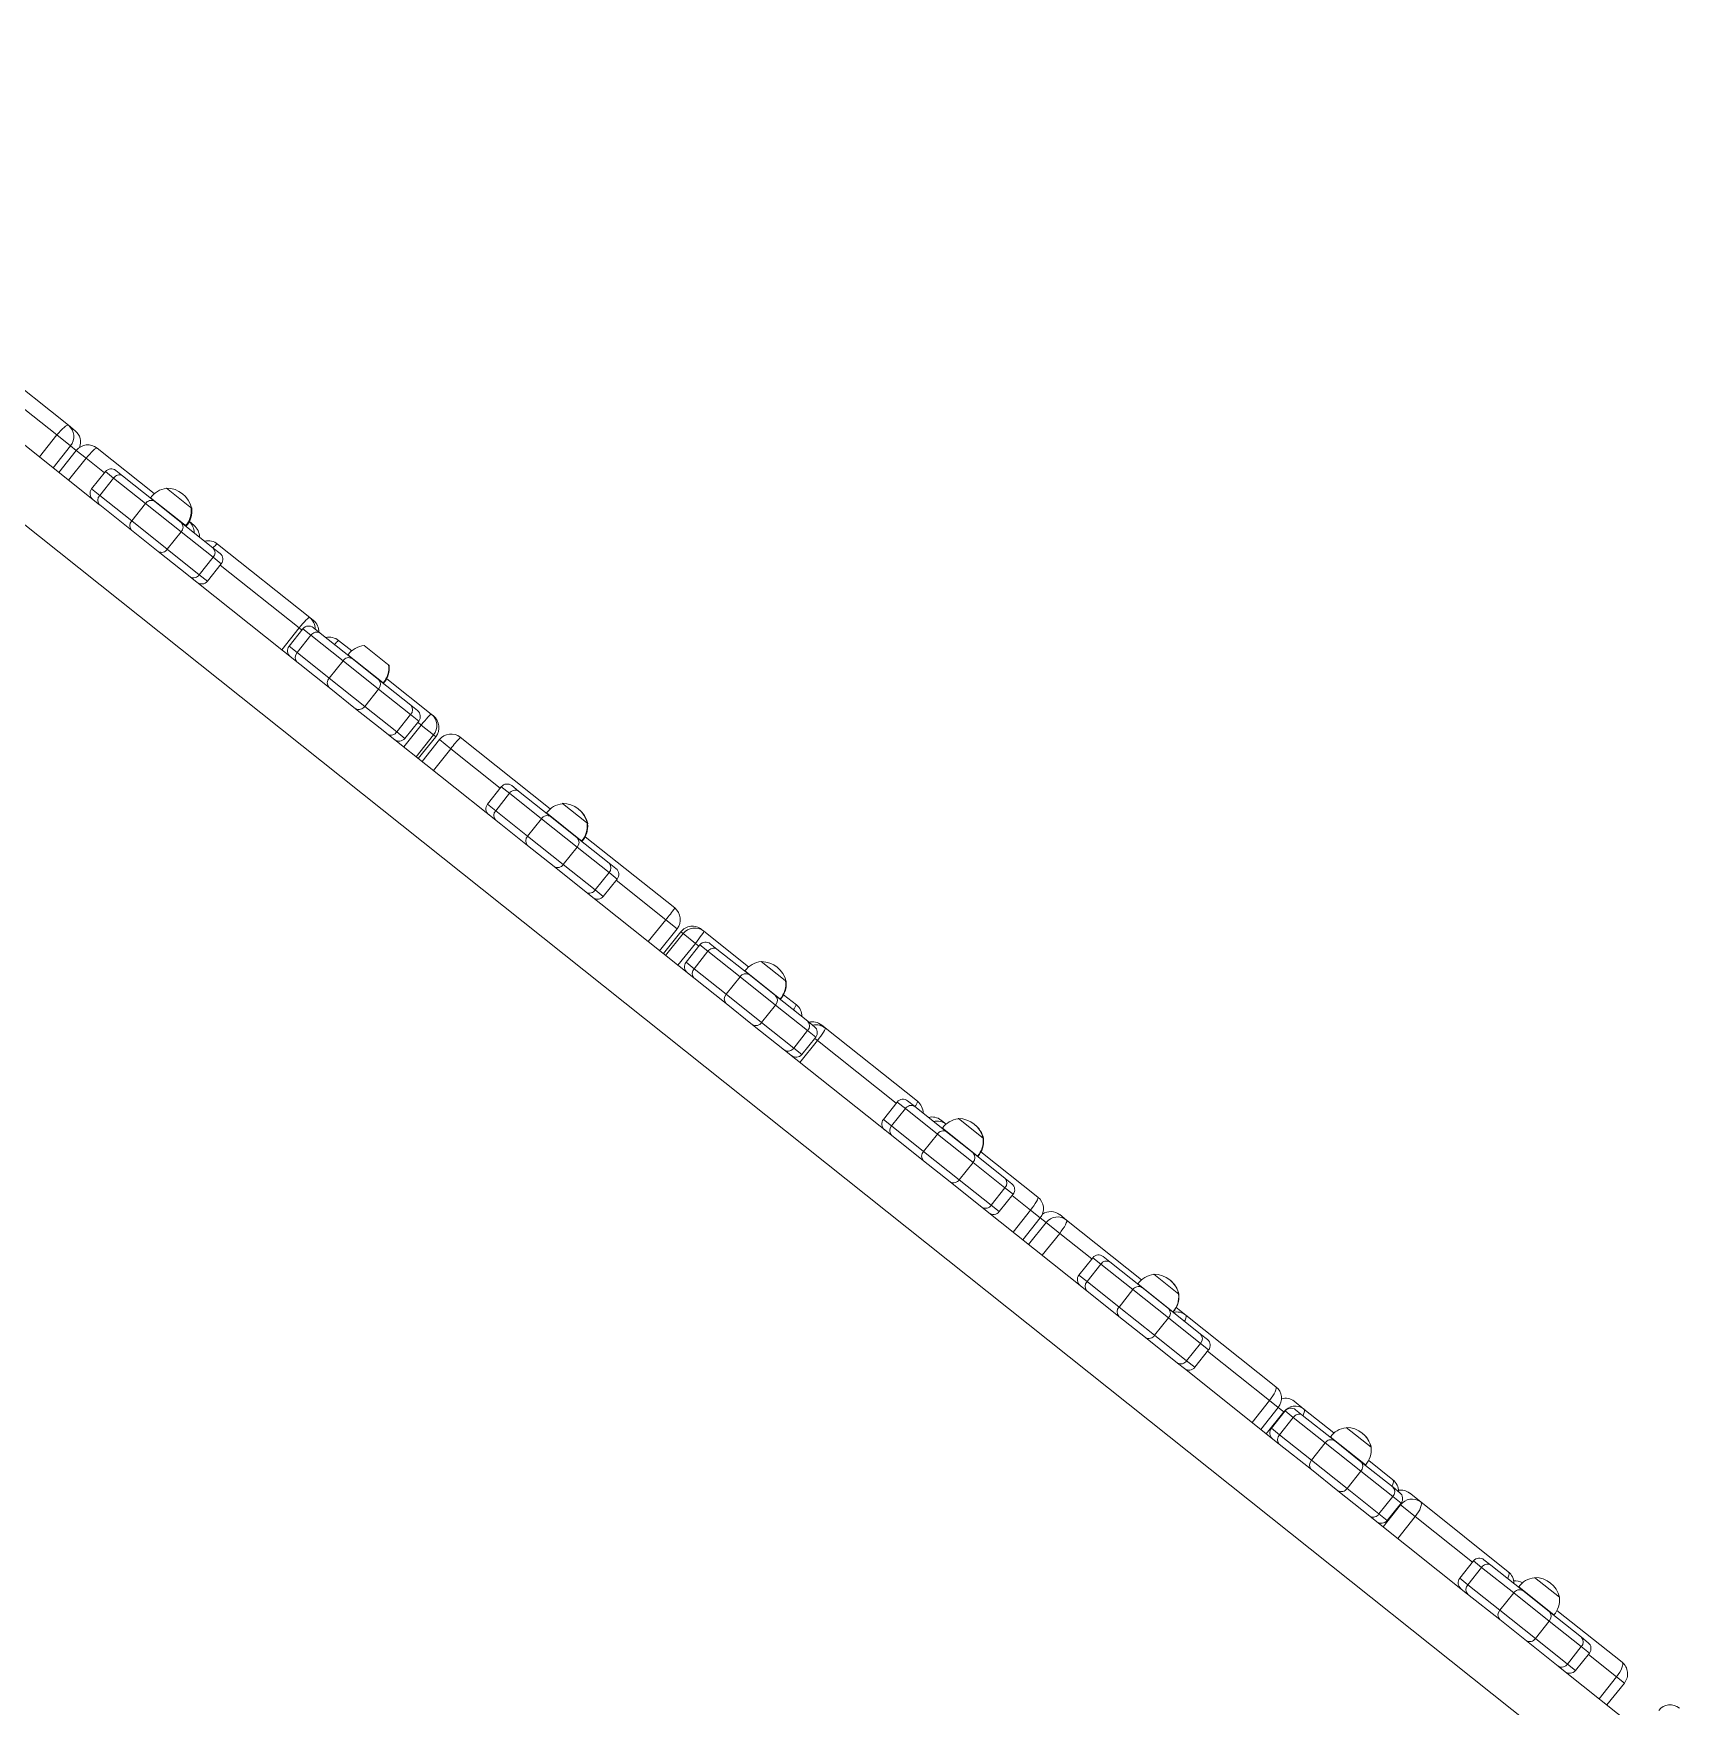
# Model space of a CAD drawing. Header units: millimetres. Extents: x -229914 to 856942, y -268655 to 87212.
# Drawn here: x -139067 to -137955, y 20175 to 21305 of the extents above; entities that cross this region are included whole.
import ezdxf

# ---------------------------------------------------------------- set-up
doc = ezdxf.new("R2010")
doc.units = ezdxf.units.MM

# ---------------------------------------------------------------- blocks, each defined once
blk = doc.blocks.new('Т912NEW')
at = {"color": 7, "linetype": 'Continuous', "lineweight": 15}
for p, q in [((365.7, -1004.8), (429.9, -1004.8)), ((429.9, -1004.8), (435.8, -1004.8)), ((454.7, -1004.8), (504, -1004.8)), ((508.2, -996.7), (508.2, -996.9)), ((528.4, -996.7), (508.2, -996.7)), ((529.7, -996.7), (528.4, -996.7)), ((529.7, -996.9), (529.7, -996.7)), ((529.9, -996.7), (529.7, -996.7)), ((534.4, -1004.8), (538.3, -1004.8)), ((558.7, -1004.8), (638.2, -1004.8)), ((638.2, -1004.8), (641.5, -1004.8)), ((663.2, -1004.8), (674.5, -1004.8)), ((699, -996.7), (678.9, -996.7)), ((699.9, -996.7), (699, -996.7)), ((700.3, -996.7), (699.9, -996.7)), ((704.8, -1004.8), (743.1, -1004.8)), ((743.1, -1004.8), (745.1, -1004.8)), ((768.2, -1004.8), (845.8, -1004.8)), ((850, -996.7), (850, -996.9)), ((870.8, -996.7), (850, -996.7)), ((871.5, -996.7), (870.8, -996.7)), ((871.5, -996.9), (871.5, -996.7)), ((871.8, -996.7), (871.5, -996.7)), ((871.8, -996.9), (871.8, -996.7)), ((876, -1004.8), (953.3, -1004.8)), ((976.5, -1004.8), (978.5, -1004.8)), ((978.5, -1004.8), (1017.1, -1004.8)), ((1042.2, -996.7), (1021.6, -996.7)), ((1042.6, -996.7), (1042.2, -996.7)), ((1042.7, -996.7), (1042.6, -996.7)), ((1043.1, -996.7), (1042.7, -996.7)), ((1043.1, -996.9), (1043.1, -996.7)), ((1047.3, -1004.8), (1058.3, -1004.8)), ((1080, -1004.8), (1083.3, -1004.8)), ((1083.3, -1004.8), (1162.9, -1004.8)), ((1183.2, -1004.8), (1187.6, -1004.8)), ((1191.8, -996.7), (1191.8, -996.9)), ((1213, -996.7), (1191.8, -996.7)), ((1213.3, -996.7), (1213, -996.7)), ((1213.3, -996.9), (1213.3, -996.7)), ((1213.5, -996.7), (1213.3, -996.7)), ((1213.5, -996.9), (1213.5, -996.7)), ((1217.7, -1004.8), (1266.8, -1004.8)), ((1285.7, -1004.8), (1291.6, -1004.8)), ((1291.6, -1004.8), (1356.3, -1004.8)), ((1360.5, -996.7), (1360.5, -996.9)), ((1382, -996.7), (1360.5, -996.7)), ((1382, -996.9), (1382, -996.7)), ((1382.1, -996.7), (1382, -996.7)), ((1382.1, -996.9), (1382.1, -996.7)), ((1386.2, -1004.9), (1387.4, -1004.8)), ((1387.4, -1004.8), (1394.6, -1004.8)), ((1394.6, -1004.8), (1472.3, -1004.8)), ((1488.1, -1004.8), (1496.5, -1004.8)), ((1496.5, -1004.8), (1522.4, -1004.8)), ((1526.6, -996.7), (1526.6, -996.9)), ((1548.1, -996.7), (1526.6, -996.7)), ((1548.1, -996.9), (1548.1, -996.7)), ((1548.2, -996.7), (1548.1, -996.7)), ((1548.2, -996.9), (1548.2, -996.7)), ((1552.4, -1004.8), (1573.3, -1004.8)), ((1587.5, -1004.8), (1597.3, -1004.8)), ((1597.3, -1004.8), (1672.9, -1004.8)), ((1689.2, -996.7), (1689.2, -996.9)), ((1710.7, -996.7), (1689.2, -996.7)), ((1710.7, -996.9), (1710.7, -996.7)), ((1714.9, -1004.8), (1771.1, -1004.8)), ((427.9, -1014.8), (439.7, -1014.8)), ((444.7, -1014.8), (444.7, -1033.7)), ((476, -1013.7), (469, -1013.7)), ((469, -1013.7), (469, -1028.7)), ((474, -1008.7), (479.8, -1008.7)), ((503.6, -1013.7), (476, -1013.7)), ((476, -1013.7), (476, -1028.7)), ((479.8, -1008.7), (507.5, -1008.7)), ((503.6, -1013.7), (503.6, -1028.7)), ((534.3, -1013.7), (503.6, -1013.7)), ((503.8, -1008.5), (503.8, -1008.7)), ((532.3, -1008.5), (503.8, -1008.5)), ((507.5, -1008.7), (530.4, -1008.7)), ((530.4, -1008.7), (558.1, -1008.7)), ((534.1, -1008.5), (532.3, -1008.5)), ((534.1, -1008.7), (534.1, -1008.5)), ((534.6, -1008.5), (534.1, -1008.5)), ((534.3, -1013.7), (534.3, -1028.7)), ((561.9, -1013.7), (534.3, -1013.7)), ((534.6, -1008.7), (534.6, -1008.5)), ((558.1, -1008.7), (564, -1008.7)), ((561.9, -1013.7), (561.9, -1028.7)), ((569, -1013.7), (561.9, -1013.7)), ((569, -1013.7), (569, -1028.7)), ((646.4, -1013.7), (639.4, -1013.7)), ((639.4, -1013.7), (639.4, -1028.7)), ((644.4, -1008.7), (650.3, -1008.7)), ((674.1, -1013.7), (646.4, -1013.7)), ((646.4, -1013.7), (646.4, -1028.7)), ((650.3, -1008.7), (677.9, -1008.7)), ((674.1, -1013.7), (674.1, -1028.7)), ((704.7, -1013.7), (674.1, -1013.7)), ((674.2, -1008.5), (674.2, -1008.7)), ((703.2, -1008.5), (674.2, -1008.5)), ((677.9, -1008.7), (700.9, -1008.7)), ((700.9, -1008.7), (728.6, -1008.7)), ((704.6, -1008.5), (703.2, -1008.5)), ((704.6, -1008.7), (704.6, -1008.5)), ((705, -1008.5), (704.6, -1008.5)), ((704.7, -1013.7), (704.7, -1028.7)), ((732.4, -1013.7), (704.7, -1013.7)), ((705, -1008.7), (705, -1008.5)), ((728.6, -1008.7), (734.4, -1008.7)), ((732.4, -1013.7), (732.4, -1028.7)), ((739.4, -1013.7), (732.4, -1013.7)), ((739.4, -1013.7), (739.4, -1028.7)), ((742.4, -1014.8), (753, -1014.8)), ((755, -1014.8), (753, -1014.8)), ((755, -1014.8), (755, -1033.7)), ((758.2, -1014.8), (758.2, -1033.7)), ((817.8, -1013.7), (810.7, -1013.7)), ((810.7, -1013.7), (810.7, -1028.7)), ((815.7, -1008.7), (821.6, -1008.7)), ((845.4, -1013.7), (817.8, -1013.7)), ((817.8, -1013.7), (817.8, -1028.7)), ((821.6, -1008.7), (849.3, -1008.7)), ((876.1, -1013.7), (845.4, -1013.7)), ((845.4, -1013.7), (845.4, -1028.7)), ((845.6, -1008.5), (845.6, -1008.7)), ((875, -1008.5), (845.6, -1008.5)), ((849.3, -1008.7), (872.2, -1008.7)), ((872.2, -1008.7), (899.9, -1008.7)), ((875.9, -1008.5), (875, -1008.5)), ((875.9, -1008.7), (875.9, -1008.5)), ((876.3, -1008.5), (875.9, -1008.5)), ((876.1, -1013.7), (876.1, -1028.7)), ((903.7, -1013.7), (876.1, -1013.7)), ((876.3, -1008.7), (876.3, -1008.5)), ((899.9, -1008.7), (905.7, -1008.7)), ((903.7, -1013.7), (903.7, -1028.7)), ((910.7, -1013.7), (903.7, -1013.7)), ((910.7, -1013.7), (910.7, -1028.7)), ((963.3, -1033.7), (963.3, -1014.8)), ((968.5, -1014.8), (966.5, -1014.8)), ((966.5, -1033.7), (966.5, -1014.8)), ((968.5, -1014.8), (979.1, -1014.8)), ((989.1, -1013.7), (982.1, -1013.7)), ((982.1, -1013.7), (982.1, -1028.7)), ((987.1, -1008.7), (992.9, -1008.7)), ((1016.8, -1013.7), (989.1, -1013.7)), ((989.1, -1013.7), (989.1, -1028.7)), ((992.9, -1008.7), (1020.6, -1008.7)), ((1016.8, -1013.7), (1016.8, -1028.7)), ((1047.4, -1013.7), (1016.8, -1013.7)), ((1016.9, -1008.5), (1016.9, -1008.7)), ((1046.7, -1008.5), (1016.9, -1008.5)), ((1020.6, -1008.7), (1043.6, -1008.7)), ((1043.6, -1008.7), (1071.2, -1008.7)), ((1047.3, -1008.5), (1046.7, -1008.5)), ((1047.3, -1008.7), (1047.3, -1008.5)), ((1047.6, -1008.5), (1047.3, -1008.5)), ((1047.4, -1013.7), (1047.4, -1028.7)), ((1075.1, -1013.7), (1047.4, -1013.7)), ((1047.5, -1008.7), (1047.5, -1008.5)), ((1071.2, -1008.7), (1077.1, -1008.7)), ((1075.1, -1013.7), (1075.1, -1028.7)), ((1082.1, -1013.7), (1075.1, -1013.7)), ((1082.1, -1013.7), (1082.1, -1028.7)), ((1159.6, -1013.7), (1152.5, -1013.7)), ((1152.5, -1013.7), (1152.5, -1028.7)), ((1157.5, -1008.7), (1163.4, -1008.7)), ((1187.2, -1013.7), (1159.6, -1013.7)), ((1159.6, -1013.7), (1159.6, -1028.7)), ((1163.4, -1008.7), (1191.1, -1008.7)), ((1187.2, -1013.7), (1187.2, -1028.7)), ((1217.9, -1013.7), (1187.2, -1013.7)), ((1187.4, -1008.5), (1187.4, -1008.7)), ((1217.4, -1008.5), (1187.4, -1008.5)), ((1191.1, -1008.7), (1214, -1008.7)), ((1214, -1008.7), (1241.7, -1008.7)), ((1217.7, -1008.5), (1217.4, -1008.5)), ((1217.7, -1008.7), (1217.7, -1008.5)), ((1217.9, -1008.5), (1217.7, -1008.5)), ((1217.9, -1008.7), (1217.9, -1008.5)), ((1217.9, -1013.7), (1217.9, -1028.7)), ((1245.5, -1013.7), (1217.9, -1013.7)), ((1241.7, -1008.7), (1247.5, -1008.7)), ((1245.5, -1013.7), (1245.5, -1028.7)), ((1252.5, -1013.7), (1245.5, -1013.7)), ((1252.5, -1013.7), (1252.5, -1028.7)), ((1276.8, -1033.7), (1276.8, -1014.8)), ((1281.8, -1014.8), (1293.6, -1014.8)), ((1328.3, -1013.7), (1321.3, -1013.7)), ((1321.3, -1013.7), (1321.3, -1028.7)), ((1326.3, -1008.7), (1332.1, -1008.7)), ((1355.9, -1013.7), (1328.3, -1013.7)), ((1328.3, -1013.7), (1328.3, -1028.7)), ((1332.1, -1008.7), (1359.8, -1008.7)), ((1355.9, -1013.7), (1355.9, -1028.7)), ((1386.6, -1013.7), (1355.9, -1013.7)), ((1356.1, -1008.5), (1356.1, -1008.7)), ((1386.4, -1008.5), (1356.1, -1008.5)), ((1359.8, -1008.7), (1382.7, -1008.7)), ((1382.7, -1008.7), (1410.4, -1008.7)), ((1386.4, -1008.7), (1386.4, -1008.5)), ((1386.6, -1008.5), (1386.4, -1008.5)), ((1386.6, -1008.7), (1386.6, -1008.5)), ((1386.6, -1013.7), (1386.6, -1028.7)), ((1414.2, -1013.7), (1386.6, -1013.7)), ((1410.4, -1008.7), (1416.3, -1008.7)), ((1414.2, -1013.7), (1414.2, -1028.7)), ((1421.3, -1013.7), (1414.2, -1013.7)), ((1421.3, -1013.7), (1421.3, -1028.7)), ((1482.3, -1033.7), (1482.3, -1014.8)), ((1494.4, -1013.7), (1487.4, -1013.7)), ((1487.4, -1013.7), (1487.4, -1028.7)), ((1492.4, -1008.7), (1498.2, -1008.7)), ((1522, -1013.7), (1494.4, -1013.7)), ((1494.4, -1013.7), (1494.4, -1028.7)), ((1498.2, -1008.7), (1525.9, -1008.7)), ((1552.7, -1013.7), (1522, -1013.7)), ((1522, -1013.7), (1522, -1028.7)), ((1522.2, -1008.5), (1522.2, -1008.7)), ((1552.5, -1008.5), (1522.2, -1008.5)), ((1525.9, -1008.7), (1548.8, -1008.7)), ((1548.8, -1008.7), (1576.5, -1008.7)), ((1552.5, -1008.7), (1552.5, -1008.5)), ((1552.6, -1008.5), (1552.5, -1008.5)), ((1552.6, -1008.7), (1552.6, -1008.5)), ((1552.7, -1013.7), (1552.7, -1028.7)), ((1580.3, -1013.7), (1552.7, -1013.7)), ((1576.5, -1008.7), (1582.4, -1008.7)), ((1580.3, -1013.7), (1580.3, -1028.7)), ((1587.4, -1013.7), (1580.3, -1013.7)), ((1587.4, -1013.7), (1587.4, -1028.7)), ((1587.8, -1014.8), (1600.5, -1014.8)), ((1657, -1013.7), (1650, -1013.7)), ((1650, -1013.7), (1650, -1028.7)), ((1655, -1008.7), (1660.8, -1008.7)), ((1684.7, -1013.7), (1657, -1013.7)), ((1657, -1013.7), (1657, -1028.7)), ((1660.8, -1008.7), (1688.5, -1008.7)), ((1715.3, -1013.7), (1684.7, -1013.7)), ((1684.7, -1013.7), (1684.7, -1028.7)), ((1684.8, -1008.5), (1684.8, -1008.7)), ((1715.2, -1008.5), (1684.8, -1008.5)), ((1688.5, -1008.7), (1711.5, -1008.7)), ((1711.5, -1008.7), (1739.1, -1008.7)), ((1715.2, -1008.7), (1715.2, -1008.5)), ((1715.3, -1013.7), (1715.3, -1028.7)), ((1743, -1013.7), (1715.3, -1013.7)), ((1739.1, -1008.7), (1745, -1008.7)), ((1743, -1013.7), (1743, -1028.7)), ((1750, -1013.7), (1743, -1013.7)), ((1750, -1013.7), (1750, -1028.7)), ((1781.1, -1033.7), (1781.1, -1014.8)), ((479.8, -1033.7), (378.9, -1033.7)), ((469, -1028.7), (476, -1028.7)), ((476, -1028.7), (503.6, -1028.7)), ((507.5, -1033.7), (480, -1033.7)), ((503.6, -1028.7), (534.3, -1028.7)), ((530.4, -1033.7), (507.5, -1033.7)), ((549.6, -1033.7), (530.4, -1033.7)), ((534.3, -1028.7), (561.9, -1028.7)), ((652.6, -1033.7), (549.6, -1033.7)), ((561.9, -1028.7), (569, -1028.7)), ((639.4, -1028.7), (646.4, -1028.7)), ((646.4, -1028.7), (674.1, -1028.7)), ((677.9, -1033.7), (652.6, -1033.7)), ((674.1, -1028.7), (704.7, -1028.7)), ((700.9, -1033.7), (677.9, -1033.7)), ((722, -1033.7), (700.9, -1033.7)), ((704.7, -1028.7), (732.4, -1028.7)), ((826.1, -1033.7), (722, -1033.7)), ((732.4, -1028.7), (739.4, -1028.7)), ((810.7, -1028.7), (817.8, -1028.7)), ((817.8, -1028.7), (845.4, -1028.7)), ((849.3, -1033.7), (826.1, -1033.7)), ((845.4, -1028.7), (876.1, -1028.7)), ((872.2, -1033.7), (849.3, -1033.7)), ((899.9, -1033.7), (872.2, -1033.7)), ((876.1, -1028.7), (903.7, -1028.7)), ((992.9, -1033.7), (899.9, -1033.7)), ((903.7, -1028.7), (910.7, -1028.7)), ((982.1, -1028.7), (989.1, -1028.7)), ((989.1, -1028.7), (1016.8, -1028.7)), ((1020.6, -1033.7), (992.9, -1033.7)), ((1016.8, -1028.7), (1047.4, -1028.7)), ((1043.6, -1033.7), (1020.6, -1033.7)), ((1071.2, -1033.7), (1043.6, -1033.7)), ((1047.4, -1028.7), (1075.1, -1028.7)), ((1163.4, -1033.7), (1071.2, -1033.7)), ((1075.1, -1028.7), (1082.1, -1028.7)), ((1152.5, -1028.7), (1159.6, -1028.7)), ((1159.6, -1028.7), (1187.2, -1028.7)), ((1191.1, -1033.7), (1163.4, -1033.7)), ((1187.2, -1028.7), (1217.9, -1028.7)), ((1214, -1033.7), (1191.1, -1033.7)), ((1241.7, -1033.7), (1214, -1033.7)), ((1217.9, -1028.7), (1245.5, -1028.7)), ((1332.1, -1033.7), (1241.7, -1033.7)), ((1245.5, -1028.7), (1252.5, -1028.7)), ((1321.3, -1028.7), (1328.3, -1028.7)), ((1328.3, -1028.7), (1355.9, -1028.7)), ((1359.8, -1033.7), (1332.1, -1033.7)), ((1355.9, -1028.7), (1386.6, -1028.7)), ((1382.7, -1033.7), (1359.8, -1033.7)), ((1410.4, -1033.7), (1382.7, -1033.7)), ((1386.6, -1028.7), (1414.2, -1028.7)), ((1416.3, -1033.7), (1410.4, -1033.7)), ((1414.2, -1028.7), (1421.3, -1028.7)), ((1498.2, -1033.7), (1416.3, -1033.7)), ((1487.4, -1028.7), (1494.4, -1028.7)), ((1494.4, -1028.7), (1522, -1028.7)), ((1525.9, -1033.7), (1498.2, -1033.7)), ((1522, -1028.7), (1552.7, -1028.7)), ((1548.8, -1033.7), (1525.9, -1033.7)), ((1576.5, -1033.7), (1548.8, -1033.7)), ((1552.7, -1028.7), (1580.3, -1028.7)), ((1582.4, -1033.7), (1576.5, -1033.7)), ((1580.3, -1028.7), (1587.4, -1028.7)), ((1660.8, -1033.7), (1582.4, -1033.7)), ((1583.3, -1033.7), (1583.3, -1033.6)), ((1650, -1028.7), (1657, -1028.7)), ((1657, -1028.7), (1684.7, -1028.7)), ((1688.5, -1033.7), (1660.8, -1033.7)), ((1684.7, -1028.7), (1715.3, -1028.7)), ((1711.5, -1033.7), (1688.5, -1033.7)), ((1739.1, -1033.7), (1711.5, -1033.7)), ((1715.3, -1028.7), (1743, -1028.7)), ((1745, -1033.7), (1739.1, -1033.7)), ((1743, -1028.7), (1750, -1028.7)), ((1805.8, -1033.7), (1745, -1033.7)), ((-84.3, -1076), (1805.8, -1076))]:
    blk.add_line(p, q, dxfattribs=at)
at = {"color": 8, "linetype": 'Continuous', "lineweight": 15}
for p, q in [((427.9, -1014.8), (400.2, -1014.8)), ((427.9, -1033.7), (427.9, -1014.8)), ((439.7, -1014.8), (439.7, -1033.7)), ((444.7, -1014.8), (439.7, -1014.8)), ((444.7, -1014.8), (453.1, -1014.8)), ((453.1, -1014.8), (453.1, -1033.7)), ((469, -1014.8), (453.1, -1014.8)), ((637.1, -1014.8), (569, -1014.8)), ((637.1, -1033.7), (637.1, -1014.8)), ((637.1, -1014.8), (639.4, -1014.8)), ((742.4, -1014.8), (739.4, -1014.8)), ((742.4, -1033.7), (742.4, -1014.8)), ((753, -1014.8), (753, -1033.7)), ((758.2, -1014.8), (768, -1014.8)), ((768, -1014.8), (768, -1033.7)), ((810.7, -1014.8), (768, -1014.8)), ((953.5, -1014.8), (910.7, -1014.8)), ((953.5, -1033.7), (953.5, -1014.8)), ((953.5, -1014.8), (963.3, -1014.8)), ((968.5, -1033.7), (968.5, -1014.8)), ((979.1, -1014.8), (979.1, -1033.7)), ((982.1, -1014.8), (979.1, -1014.8)), ((1082.1, -1014.8), (1084.4, -1014.8)), ((1084.4, -1014.8), (1084.4, -1033.7)), ((1152.5, -1014.8), (1084.4, -1014.8)), ((1268.4, -1014.8), (1252.5, -1014.8)), ((1268.4, -1033.7), (1268.4, -1014.8)), ((1268.4, -1014.8), (1276.8, -1014.8)), ((1281.8, -1014.8), (1276.8, -1014.8)), ((1281.8, -1033.7), (1281.8, -1014.8)), ((1293.6, -1014.8), (1293.6, -1033.7)), ((1321.3, -1014.8), (1293.6, -1014.8)), ((1474.7, -1014.8), (1421.3, -1014.8)), ((1474.7, -1033.7), (1474.7, -1014.8)), ((1474.7, -1014.8), (1482.3, -1014.8)), ((1487, -1014.8), (1482.3, -1014.8)), ((1487, -1033.7), (1487, -1014.8)), ((1487, -1014.8), (1487.4, -1014.8)), ((1587.8, -1014.8), (1587.4, -1014.8)), ((1587.8, -1033.7), (1587.8, -1014.8)), ((1600.5, -1014.8), (1600.5, -1033.7)), ((1650, -1014.8), (1600.5, -1014.8)), ((1774.4, -1014.8), (1750, -1014.8)), ((1774.4, -1033.7), (1774.4, -1014.8)), ((1774.4, -1014.8), (1781.1, -1014.8))]:
    blk.add_line(p, q, dxfattribs=at)
at = {"color": 7, "linetype": 'Continuous', "lineweight": 15, "flags": 128}
for points in [[(427.9, -1014.8), (428, -1012.9), (428.1, -1011), (428.3, -1009.3), (428.5, -1007.8), (428.8, -1006.5), (429.2, -1005.6), (429.5, -1005), (429.9, -1004.8)], [(454.7, -1004.8), (454.4, -1005), (454.1, -1005.6), (453.8, -1006.5), (453.6, -1007.8), (453.4, -1009.3), (453.3, -1011), (453.2, -1012.9), (453.1, -1014.8)], [(637.1, -1014.8), (637.1, -1012.9), (637.2, -1011), (637.3, -1009.3), (637.4, -1007.8), (637.6, -1006.5), (637.8, -1005.6), (638, -1005), (638.2, -1004.8)], [(742.4, -1014.8), (742.4, -1012.9), (742.5, -1011), (742.5, -1009.3), (742.6, -1007.8), (742.7, -1006.5), (742.8, -1005.6), (742.9, -1005), (743.1, -1004.8)], [(978.5, -1004.8), (978.6, -1005), (978.7, -1005.6), (978.8, -1006.5), (978.9, -1007.8), (979, -1009.3), (979.1, -1011), (979.1, -1012.9), (979.1, -1014.8)], [(1083.3, -1004.8), (1083.6, -1005), (1083.8, -1005.6), (1084, -1006.5), (1084.1, -1007.8), (1084.3, -1009.3), (1084.4, -1011), (1084.4, -1012.9), (1084.4, -1014.8)], [(1268.4, -1014.8), (1268.4, -1012.9), (1268.3, -1011), (1268.1, -1009.3), (1267.9, -1007.8), (1267.7, -1006.5), (1267.4, -1005.6), (1267.1, -1005), (1266.8, -1004.8)], [(1291.6, -1004.8), (1292, -1005), (1292.4, -1005.6), (1292.7, -1006.5), (1293, -1007.8), (1293.3, -1009.3), (1293.4, -1011), (1293.5, -1012.9), (1293.6, -1014.8)], [(1474.7, -1014.8), (1474.6, -1012.9), (1474.5, -1011), (1474.3, -1009.3), (1474, -1007.8), (1473.6, -1006.5), (1473.2, -1005.6), (1472.7, -1005), (1472.3, -1004.8)], [(1597.3, -1004.8), (1597.9, -1005), (1598.5, -1005.6), (1599.1, -1006.5), (1599.6, -1007.8), (1600, -1009.3), (1600.3, -1011), (1600.4, -1012.9), (1600.5, -1014.8)], [(1774.4, -1014.8), (1774.3, -1012.9), (1774.1, -1011), (1773.8, -1009.3), (1773.4, -1007.8), (1772.9, -1006.5), (1772.4, -1005.6), (1771.8, -1005), (1771.1, -1004.8)]]:
    blk.add_lwpolyline(points, dxfattribs=at)
at = {"color": 8, "linetype": 'Continuous', "lineweight": 15, "flags": 128}
for points in [[(558.7, -1004.8), (558.5, -1005), (558.2, -1005.6), (558.1, -1006.5), (557.9, -1007.8), (557.8, -1008.7)], [(1394.6, -1004.8), (1395.1, -1005), (1395.5, -1005.6), (1395.9, -1006.5), (1396.3, -1007.8), (1396.5, -1008.7)], [(1496.5, -1004.8), (1497.1, -1005), (1497.6, -1005.6), (1498.1, -1006.5), (1498.5, -1007.8), (1498.8, -1008.7)], [(1575.5, -1008.7), (1575.3, -1007.8), (1574.9, -1006.5), (1574.4, -1005.6), (1573.8, -1005), (1573.3, -1004.8)], [(1675.5, -1008.7), (1675.2, -1007.8), (1674.7, -1006.5), (1674.2, -1005.6), (1673.6, -1005), (1672.9, -1004.8)]]:
    blk.add_lwpolyline(points, dxfattribs=at)
at = {"color": 7, "linetype": 'Continuous', "lineweight": 15}
for centre, radius, start, end in [((519, -1010.5), 17.5, 52.1, 127.9), ((860.7, -1010.5), 17.5, 52.1, 127.9), ((861.1, -1010.5), 17.5, 52.1, 90.5733), ((1032.4, -1010.5), 17.5, 52.1, 127.9), ((1202.5, -1010.5), 17.5, 52.1, 127.9), ((1202.8, -1010.5), 17.5, 52.1, 90.3487), ((1371.3, -1010.5), 17.5, 52.1, 127.9), ((1371.4, -1010.5), 17.5, 52.1, 90.2335), ((1537.4, -1010.5), 17.5, 52.1, 127.9), ((1537.4, -1010.5), 17.5, 52.1, 90.1171), ((1700, -1010.5), 17.5, 52.1, 127.9), ((429.8, -1014.7), 9.9, 359.44, 89.4274), ((435.7, -1014.7), 9.85, 17.1122, 89.5533), ((454.7, -1014.8), 10, 90, 180), ((519, -1007.7), 15.2, 134.9558, 183.0153), ((518.9, -1007.7), 15.2, 356.9847, 45.0442), ((519.4, -1007.7), 15.2, 356.9847, 46.3264), ((538.3, -1014.7), 9.85, 37.5211, 89.8911), ((558.7, -1014.8), 10, 90, 142.0481), ((641.5, -1014.8), 9.92, 37.7309, 89.946), ((663.2, -1014.8), 10, 90, 142.0481), ((689.4, -1007.7), 15.2, 133.6736, 183.0153), ((689.4, -1007.7), 15.2, 356.9847, 46.3264), ((689.8, -1007.7), 15.2, 356.9847, 46.3264), ((743.1, -1014.8), 9.99, 359.9381, 89.9374), ((745, -1014.8), 9.99, 359.9381, 89.9361), ((768.2, -1014.8), 10, 90, 180), ((881.7, -1012.3), 113.7, 176.2189, 181.2598), ((860.8, -1007.7), 15.2, 134.9558, 183.0153), ((860.7, -1007.7), 15.2, 356.9847, 45.0442), ((861.1, -1007.7), 15.2, 356.9847, 45.0442), ((953.3, -1014.8), 10, 0, 90), ((840.1, -1012.3), 113.5, 358.737, 3.7871), ((976.5, -1014.8), 9.99, 90.062, 180.0638), ((978.5, -1014.8), 9.99, 90.0634, 180.0624), ((1032.1, -1007.7), 15.2, 133.6736, 183.0153), ((1032.1, -1007.7), 15.2, 356.9847, 46.3264), ((1032.4, -1007.7), 15.2, 356.9847, 45.0442), ((1058.3, -1014.8), 10, 37.9519, 90), ((1080.1, -1014.8), 9.92, 90.0456, 142.2775), ((1162.9, -1014.8), 10, 37.9519, 90), ((1183.2, -1014.7), 9.84, 90.0949, 142.4943), ((1202.5, -1007.7), 15.2, 134.9558, 183.0153), ((1202.5, -1007.7), 15.2, 356.9847, 45.0442), ((1202.8, -1007.7), 15.2, 356.9847, 45.0442), ((1266.8, -1014.8), 10, 0, 90), ((1285.8, -1014.7), 9.82, 90.326, 163.0049), ((1291.7, -1014.7), 9.9, 90.5712, 180.5614), ((1371.3, -1007.7), 15.2, 134.9558, 183.0153), ((1371.3, -1007.7), 15.2, 356.9847, 45.0442), ((1371.4, -1007.7), 15.2, 356.9847, 45.0442), ((1472.3, -1014.8), 10, 0, 90), ((1488.1, -1014.3), 9.48, 90.353, 145.4019), ((1496.8, -1014.6), 9.8, 91.215, 181.1649), ((1537.4, -1007.7), 15.2, 134.9558, 183.0153), ((1537.4, -1007.7), 15.2, 356.9847, 45.4136), ((1537.4, -1007.7), 15.2, 356.9847, 45.0442), ((1573.3, -1014.8), 10, 37.9519, 90), ((1587.6, -1014.1), 9.26, 90.4004, 139.0149), ((1597.5, -1014.6), 9.74, 91.6348, 181.5472), ((1672.9, -1014.8), 10, 37.9519, 90), ((1685.8, -1014), 9.2, 94.5492, 132.9223), ((1700, -1007.7), 15.2, 134.9558, 183.0153), ((1700, -1007.7), 15.2, 356.9847, 45.0442), ((1771.1, -1014.8), 10, 360, 90), ((1820.7, -1014.8), 10, 90, 180), ((474, -1013.7), 5, 90, 180), ((480.5, -1013.2), 4.53, 98.551, 186.5419), ((508.1, -1013.2), 4.53, 98.551, 186.5419), ((529.8, -1013.2), 4.53, 353.4581, 81.449), ((557.4, -1013.2), 4.53, 353.4581, 81.449), ((564, -1013.7), 5, 0, 90), ((644.4, -1013.7), 5, 90, 180), ((650.9, -1013.2), 4.53, 98.551, 186.5419), ((678.6, -1013.2), 4.53, 98.5529, 186.54), ((700.2, -1013.2), 4.53, 353.4581, 81.449), ((727.9, -1013.2), 4.53, 353.4547, 81.4524), ((734.4, -1013.7), 5, 0, 90), ((815.7, -1013.7), 5, 90, 180), ((822.3, -1013.2), 4.53, 98.5542, 186.5387), ((849.9, -1013.2), 4.53, 98.5476, 186.5453), ((871.6, -1013.2), 4.53, 353.4609, 81.4496), ((899.2, -1013.2), 4.53, 353.46, 81.4471), ((905.7, -1013.7), 5, 0, 90), ((987.1, -1013.7), 5, 90, 180), ((993.6, -1013.2), 4.53, 98.551, 186.5419), ((1021.3, -1013.2), 4.53, 98.551, 186.5419), ((1042.9, -1013.2), 4.53, 353.4581, 81.449), ((1070.6, -1013.2), 4.53, 353.4581, 81.449), ((1077.1, -1013.7), 5, 0, 90), ((1157.5, -1013.7), 5, 90, 180), ((1164.1, -1013.2), 4.53, 98.551, 186.5419), ((1191.7, -1013.2), 4.53, 98.5529, 186.54), ((1213.4, -1013.2), 4.53, 353.4581, 81.449), ((1241, -1013.2), 4.53, 353.4547, 81.4524), ((1247.5, -1013.7), 5, 0, 90), ((1326.3, -1013.7), 5, 90, 180), ((1332.8, -1013.2), 4.53, 98.5529, 186.54), ((1360.4, -1013.2), 4.53, 98.5476, 186.5453), ((1382.1, -1013.2), 4.53, 353.4547, 81.4524), ((1409.7, -1013.2), 4.53, 353.46, 81.4471), ((1416.3, -1013.7), 5, 0, 90), ((1492.4, -1013.7), 5, 90, 180), ((1498.9, -1013.2), 4.53, 98.551, 186.5419), ((1526.5, -1013.2), 4.53, 98.5529, 186.54), ((1548.2, -1013.2), 4.53, 353.4581, 81.449), ((1575.8, -1013.2), 4.53, 353.4547, 81.4524), ((1582.4, -1013.7), 5, 0, 90), ((1655, -1013.7), 5, 90, 180), ((1661.5, -1013.2), 4.53, 98.551, 186.5419), ((1689.2, -1013.2), 4.53, 98.5542, 186.5387), ((1710.8, -1013.2), 4.53, 353.4581, 81.449), ((1738.5, -1013.2), 4.53, 353.4547, 81.4524), ((1745, -1013.7), 5, 0, 90), ((474, -1028.7), 5, 180, 270), ((480.5, -1029.2), 4.53, 173.4585, 261.4486), ((508.1, -1029.2), 4.53, 173.4585, 261.4486), ((529.8, -1029.2), 4.53, 278.5514, 6.5415), ((557.4, -1029.2), 4.53, 278.5514, 6.5415), ((564, -1028.7), 5, 270, 0), ((644.4, -1028.7), 5, 180, 270), ((650.9, -1029.2), 4.53, 173.4585, 261.4486), ((678.6, -1029.2), 4.53, 173.4603, 261.4467), ((700.2, -1029.2), 4.53, 278.5514, 6.5415), ((727.9, -1029.2), 4.53, 278.548, 6.545), ((734.4, -1028.7), 5, 270, 0), ((815.7, -1028.7), 5, 180, 270), ((822.3, -1029.2), 4.53, 173.4617, 261.4454), ((849.9, -1029.2), 4.53, 173.455, 261.452), ((871.6, -1029.2), 4.53, 278.5508, 6.5387), ((899.2, -1029.2), 4.53, 278.5533, 6.5397), ((905.7, -1028.7), 5, 270, 0), ((987.1, -1028.7), 5, 180, 270), ((993.6, -1029.2), 4.53, 173.4585, 261.4486), ((1021.3, -1029.2), 4.53, 173.4585, 261.4486), ((1042.9, -1029.2), 4.53, 278.5514, 6.5415), ((1070.6, -1029.2), 4.53, 278.5514, 6.5415), ((1077.1, -1028.7), 5, 270, 0), ((1157.5, -1028.7), 5, 180, 270), ((1164.1, -1029.2), 4.53, 173.4585, 261.4486), ((1191.7, -1029.2), 4.53, 173.4603, 261.4467), ((1213.4, -1029.2), 4.53, 278.5514, 6.5415), ((1241, -1029.2), 4.53, 278.548, 6.545), ((1247.5, -1028.7), 5, 270, 0), ((1326.3, -1028.7), 5, 180, 270), ((1332.8, -1029.2), 4.53, 173.4603, 261.4467), ((1360.4, -1029.2), 4.53, 173.455, 261.452), ((1382.1, -1029.2), 4.53, 278.548, 6.545), ((1409.7, -1029.2), 4.53, 278.5533, 6.5397), ((1416.3, -1028.7), 5, 270, 0), ((1492.4, -1028.7), 5, 180, 270), ((1498.9, -1029.2), 4.53, 173.4585, 261.4486), ((1526.5, -1029.2), 4.53, 173.4603, 261.4467), ((1548.2, -1029.2), 4.53, 278.5514, 6.5415), ((1575.8, -1029.2), 4.53, 278.548, 6.545), ((1582.4, -1028.7), 5, 270, 0), ((1655, -1028.7), 5, 180, 270), ((1661.5, -1029.2), 4.53, 173.4585, 261.4486), ((1689.2, -1029.2), 4.53, 173.4617, 261.4454), ((1710.8, -1029.2), 4.53, 278.5514, 6.5415), ((1738.5, -1029.2), 4.53, 278.548, 6.545), ((1745, -1028.7), 5, 270, 0)]:
    blk.add_arc(centre, radius, start, end, dxfattribs=at)
at = {"color": 8, "linetype": 'Continuous', "lineweight": 15}
for centre, radius, start, end in [((533.7, -1014.7), 9.85, 37.5119, 86.1529), ((638.2, -1014.8), 9.92, 37.7225, 89.9544), ((675.1, -1008.4), 12.4, 163.2564, 181.3458), ((1048.2, -1008.2), 10.6, 357.1327, 18.2651), ((1083.4, -1014.8), 9.92, 90.054, 142.2691), ((1156.9, -1008.2), 6.88, 356.0184, 29.3469), ((1187.8, -1014.7), 9.85, 91.1984, 142.4811), ((1394.6, -1014.5), 9.63, 90.2783, 143.1203)]:
    blk.add_arc(centre, radius, start, end, dxfattribs=at)

msp = doc.modelspace()

# ---------------------------------------------------------------- block references
at = {"rotation": 321.4676820499667}
msp.add_blockref('Т912NEW', (-138753.82306, 22094.20638), dxfattribs=at)

doc.saveas('drawing.dxf')
